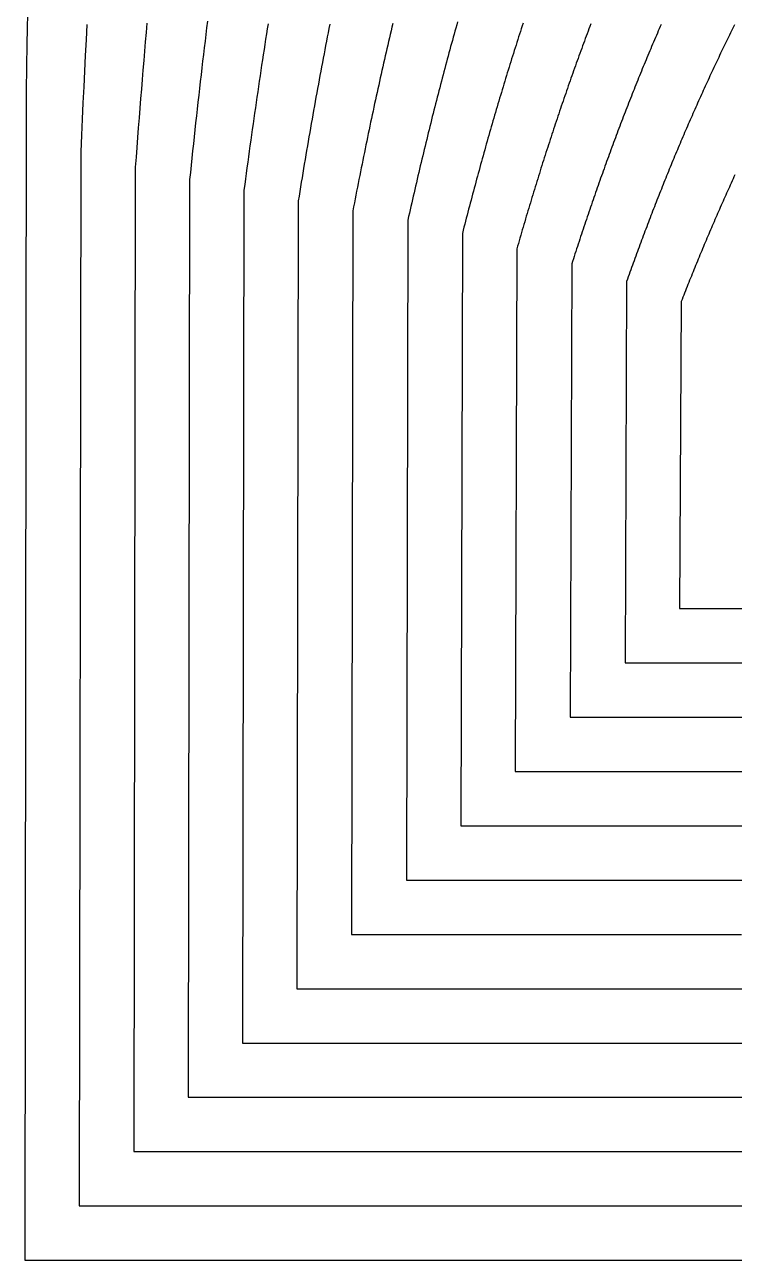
# Model space of a CAD drawing. Extents: x 2 to 198, y -170 to -3.
# Drawn here: x 1.6 to 42.1, y -169.5 to -99 of the extents above; entities that cross this region are included whole.
import ezdxf

# ---------------------------------------------------------------- set-up
doc = ezdxf.new("R2010")
doc.units = 0
doc.layers.add('MyLines', color=7, linetype='Continuous')

msp = doc.modelspace()

# ---------------------------------------------------------------- linework, layer by layer
at = {"layer": 'MyLines'}
for p, q in [((1.726, -97.471), (1.681, -100.071)), ((5.104, -98.972), (5.059, -99.852)), ((8.528, -98.906), (8.483, -99.433)), ((11.943, -99.167), (11.897, -99.545)), ((11.989, -98.791), (11.943, -99.167)), ((15.407, -99.221), (15.361, -99.515)), ((15.454, -98.928), (15.407, -99.221)), ((18.929, -99.203), (18.882, -99.443)), ((18.977, -98.963), (18.929, -99.203)), ((22.479, -99.332), (22.431, -99.535)), ((22.527, -99.128), (22.479, -99.332)), ((22.576, -98.925), (22.527, -99.128)), ((26.125, -99.351), (26.076, -99.527)), ((26.174, -99.174), (26.125, -99.351)), ((26.224, -98.998), (26.174, -99.174)), ((26.273, -98.823), (26.224, -98.998)), ((29.864, -99.369), (29.813, -99.525)), ((29.914, -99.213), (29.864, -99.369)), ((29.965, -99.058), (29.914, -99.213)), ((30.016, -98.903), (29.965, -99.058)), ((33.726, -99.36), (33.674, -99.5)), ((33.779, -99.221), (33.726, -99.36)), ((33.831, -99.082), (33.779, -99.221)), ((33.884, -98.943), (33.831, -99.082)), ((37.738, -99.341), (37.683, -99.467)), ((37.792, -99.215), (37.738, -99.341)), ((37.847, -99.089), (37.792, -99.215)), ((37.902, -98.964), (37.847, -99.089)), ((41.92, -99.343), (41.863, -99.458)), ((41.977, -99.228), (41.92, -99.343)), ((42.035, -99.113), (41.977, -99.228)), ((42.092, -98.998), (42.035, -99.113)), ((1.681, -100.071), (1.637, -102.739)), ((5.059, -99.852), (5.014, -100.74)), ((8.438, -99.964), (8.393, -100.497)), ((8.483, -99.433), (8.438, -99.964)), ((11.851, -99.924), (11.806, -100.305)), ((11.897, -99.545), (11.851, -99.924)), ((15.268, -100.106), (15.222, -100.402)), ((15.314, -99.81), (15.268, -100.106)), ((15.361, -99.515), (15.314, -99.81)), ((18.788, -99.926), (18.741, -100.168)), ((18.835, -99.684), (18.788, -99.926)), ((18.882, -99.443), (18.835, -99.684)), ((22.335, -99.944), (22.288, -100.149)), ((22.383, -99.74), (22.335, -99.944)), ((22.431, -99.535), (22.383, -99.74)), ((25.929, -100.059), (25.88, -100.237)), ((25.978, -99.882), (25.929, -100.059)), ((26.027, -99.704), (25.978, -99.882)), ((26.076, -99.527), (26.027, -99.704)), ((29.662, -99.994), (29.612, -100.151)), ((29.712, -99.837), (29.662, -99.994)), ((29.763, -99.681), (29.712, -99.837)), ((29.813, -99.525), (29.763, -99.681)), ((33.466, -100.059), (33.414, -100.2)), ((33.518, -99.919), (33.466, -100.059)), ((33.57, -99.779), (33.518, -99.919)), ((33.622, -99.639), (33.57, -99.779)), ((33.674, -99.5), (33.622, -99.639)), ((37.413, -100.1), (37.359, -100.228)), ((37.467, -99.973), (37.413, -100.1)), ((37.521, -99.847), (37.467, -99.973)), ((37.575, -99.72), (37.521, -99.847)), ((37.629, -99.594), (37.575, -99.72)), ((37.683, -99.467), (37.629, -99.594)), ((41.579, -100.036), (41.523, -100.152)), ((41.636, -99.92), (41.579, -100.036)), ((41.693, -99.804), (41.636, -99.92)), ((41.749, -99.688), (41.693, -99.804)), ((41.806, -99.573), (41.749, -99.688)), ((41.863, -99.458), (41.806, -99.573)), ((5.014, -100.74), (4.97, -101.635)), ((8.393, -100.497), (8.348, -101.033)), ((11.76, -100.687), (11.715, -101.07)), ((11.806, -100.305), (11.76, -100.687)), ((15.177, -100.7), (15.131, -100.998)), ((15.222, -100.402), (15.177, -100.7)), ((18.648, -100.654), (18.602, -100.898)), ((18.695, -100.411), (18.648, -100.654)), ((18.741, -100.168), (18.695, -100.411)), ((22.145, -100.767), (22.098, -100.973)), ((22.193, -100.56), (22.145, -100.767)), ((22.24, -100.355), (22.193, -100.56)), ((22.288, -100.149), (22.24, -100.355)), ((25.735, -100.773), (25.686, -100.952)), ((25.783, -100.594), (25.735, -100.773)), ((25.832, -100.415), (25.783, -100.594)), ((25.88, -100.237), (25.832, -100.415)), ((29.412, -100.78), (29.363, -100.938)), ((29.462, -100.623), (29.412, -100.78)), ((29.512, -100.465), (29.462, -100.623)), ((29.562, -100.308), (29.512, -100.465)), ((29.612, -100.151), (29.562, -100.308)), ((33.208, -100.764), (33.157, -100.905)), ((33.26, -100.622), (33.208, -100.764)), ((33.311, -100.481), (33.26, -100.622)), ((33.363, -100.34), (33.311, -100.481)), ((33.414, -100.2), (33.363, -100.34)), ((37.145, -100.738), (37.092, -100.866)), ((37.198, -100.61), (37.145, -100.738)), ((37.252, -100.482), (37.198, -100.61)), ((37.305, -100.355), (37.252, -100.482)), ((37.359, -100.228), (37.305, -100.355)), ((41.242, -100.734), (41.186, -100.85)), ((41.298, -100.617), (41.242, -100.734)), ((41.354, -100.5), (41.298, -100.617)), ((41.41, -100.384), (41.354, -100.5)), ((41.467, -100.268), (41.41, -100.384)), ((41.523, -100.152), (41.467, -100.268)), ((8.348, -101.033), (8.303, -101.572)), ((11.67, -101.455), (11.626, -101.842)), ((11.715, -101.07), (11.67, -101.455)), ((15.085, -101.297), (15.04, -101.597)), ((15.131, -100.998), (15.085, -101.297)), ((18.509, -101.388), (18.463, -101.634)), ((18.555, -101.143), (18.509, -101.388)), ((18.602, -100.898), (18.555, -101.143)), ((22.004, -101.388), (21.957, -101.596)), ((22.051, -101.181), (22.004, -101.388)), ((22.098, -100.973), (22.051, -101.181)), ((25.542, -101.491), (25.494, -101.672)), ((25.59, -101.311), (25.542, -101.491)), ((25.638, -101.131), (25.59, -101.311)), ((25.686, -100.952), (25.638, -101.131)), ((29.214, -101.414), (29.165, -101.573)), ((29.264, -101.255), (29.214, -101.414)), ((29.313, -101.097), (29.264, -101.255)), ((29.363, -100.938), (29.313, -101.097)), ((32.953, -101.473), (32.902, -101.615)), ((33.004, -101.33), (32.953, -101.473)), ((33.055, -101.188), (33.004, -101.33)), ((33.106, -101.047), (33.055, -101.188)), ((33.157, -100.905), (33.106, -101.047)), ((36.826, -101.508), (36.774, -101.636)), ((36.879, -101.379), (36.826, -101.508)), ((36.932, -101.25), (36.879, -101.379)), ((36.985, -101.122), (36.932, -101.25)), ((37.038, -100.994), (36.985, -101.122)), ((37.092, -100.866), (37.038, -100.994)), ((40.909, -101.436), (40.854, -101.554)), ((40.964, -101.319), (40.909, -101.436)), ((41.02, -101.202), (40.964, -101.319)), ((41.075, -101.084), (41.02, -101.202)), ((41.131, -100.967), (41.075, -101.084)), ((41.186, -100.85), (41.131, -100.967)), ((4.97, -101.635), (4.926, -102.539)), ((8.259, -102.113), (8.215, -102.658)), ((8.303, -101.572), (8.259, -102.113)), ((11.581, -102.23), (11.537, -102.619)), ((11.626, -101.842), (11.581, -102.23)), ((14.949, -102.2), (14.904, -102.503)), ((14.995, -101.898), (14.949, -102.2)), ((15.04, -101.597), (14.995, -101.898)), ((18.371, -102.127), (18.326, -102.375)), ((18.417, -101.88), (18.371, -102.127)), ((18.463, -101.634), (18.417, -101.88)), ((21.817, -102.223), (21.77, -102.432)), ((21.863, -102.013), (21.817, -102.223)), ((21.91, -101.804), (21.863, -102.013)), ((21.957, -101.596), (21.91, -101.804)), ((25.351, -102.215), (25.303, -102.396)), ((25.398, -102.033), (25.351, -102.215)), ((25.446, -101.852), (25.398, -102.033)), ((25.494, -101.672), (25.446, -101.852)), ((28.969, -102.212), (28.92, -102.372)), ((29.018, -102.052), (28.969, -102.212)), ((29.067, -101.892), (29.018, -102.052)), ((29.116, -101.733), (29.067, -101.892)), ((29.165, -101.573), (29.116, -101.733)), ((32.699, -102.187), (32.649, -102.33)), ((32.75, -102.044), (32.699, -102.187)), ((32.8, -101.9), (32.75, -102.044)), ((32.851, -101.758), (32.8, -101.9)), ((32.902, -101.615), (32.851, -101.758)), ((36.564, -102.154), (36.511, -102.283)), ((36.616, -102.024), (36.564, -102.154)), ((36.668, -101.895), (36.616, -102.024)), ((36.721, -101.766), (36.668, -101.895)), ((36.774, -101.636), (36.721, -101.766)), ((40.579, -102.144), (40.524, -102.262)), ((40.634, -102.026), (40.579, -102.144)), ((40.689, -101.908), (40.634, -102.026)), ((40.743, -101.79), (40.689, -101.908)), ((40.799, -101.672), (40.743, -101.79)), ((40.854, -101.554), (40.799, -101.672)), ((1.637, -102.739), (1.553, -169.5)), ((4.926, -102.539), (4.882, -103.45)), ((8.215, -102.658), (8.171, -103.205)), ((11.537, -102.619), (11.492, -103.01)), ((14.86, -102.807), (14.815, -103.111)), ((14.904, -102.503), (14.86, -102.807)), ((18.235, -102.872), (18.189, -103.121)), ((18.28, -102.623), (18.235, -102.872)), ((18.326, -102.375), (18.28, -102.623)), ((21.678, -102.853), (21.631, -103.064)), ((21.724, -102.642), (21.678, -102.853)), ((21.77, -102.432), (21.724, -102.642)), ((25.161, -102.944), (25.114, -103.127)), ((25.208, -102.761), (25.161, -102.944)), ((25.256, -102.579), (25.208, -102.761)), ((25.303, -102.396), (25.256, -102.579)), ((28.774, -102.855), (28.726, -103.016)), ((28.823, -102.694), (28.774, -102.855)), ((28.871, -102.533), (28.823, -102.694)), ((28.92, -102.372), (28.871, -102.533)), ((32.449, -102.906), (32.399, -103.05)), ((32.499, -102.762), (32.449, -102.906)), ((32.549, -102.618), (32.499, -102.762)), ((32.599, -102.474), (32.549, -102.618)), ((32.649, -102.33), (32.599, -102.474)), ((36.251, -102.934), (36.2, -103.065)), ((36.303, -102.804), (36.251, -102.934)), ((36.355, -102.674), (36.303, -102.804)), ((36.407, -102.543), (36.355, -102.674)), ((36.459, -102.413), (36.407, -102.543)), ((36.511, -102.283), (36.459, -102.413)), ((40.253, -102.857), (40.199, -102.976)), ((40.307, -102.738), (40.253, -102.857)), ((40.361, -102.619), (40.307, -102.738)), ((40.415, -102.5), (40.361, -102.619)), ((40.47, -102.381), (40.415, -102.5)), ((40.524, -102.262), (40.47, -102.381)), ((4.882, -103.45), (4.839, -104.37)), ((8.171, -103.205), (8.128, -103.756)), ((11.448, -103.403), (11.404, -103.797)), ((11.492, -103.01), (11.448, -103.403)), ((14.77, -103.417), (14.726, -103.723)), ((14.815, -103.111), (14.77, -103.417)), ((18.099, -103.622), (18.054, -103.873)), ((18.144, -103.371), (18.099, -103.622)), ((18.189, -103.121), (18.144, -103.371)), ((21.539, -103.487), (21.493, -103.699)), ((21.585, -103.275), (21.539, -103.487)), ((21.631, -103.064), (21.585, -103.275)), ((25.02, -103.494), (24.973, -103.678)), ((25.067, -103.31), (25.02, -103.494)), ((25.114, -103.127), (25.067, -103.31)), ((28.581, -103.502), (28.533, -103.664)), ((28.629, -103.34), (28.581, -103.502)), ((28.677, -103.178), (28.629, -103.34)), ((28.726, -103.016), (28.677, -103.178)), ((32.2, -103.63), (32.151, -103.775)), ((32.25, -103.485), (32.2, -103.63)), ((32.299, -103.34), (32.25, -103.485)), ((32.349, -103.195), (32.299, -103.34)), ((32.399, -103.05), (32.349, -103.195)), ((35.994, -103.59), (35.943, -103.721)), ((36.045, -103.458), (35.994, -103.59)), ((36.097, -103.327), (36.045, -103.458)), ((36.148, -103.196), (36.097, -103.327)), ((36.2, -103.065), (36.148, -103.196)), ((39.93, -103.574), (39.876, -103.694)), ((39.983, -103.454), (39.93, -103.574)), ((40.037, -103.335), (39.983, -103.454)), ((40.091, -103.215), (40.037, -103.335)), ((40.145, -103.095), (40.091, -103.215)), ((40.199, -102.976), (40.145, -103.095)), ((8.084, -104.309), (8.041, -104.866)), ((8.128, -103.756), (8.084, -104.309)), ((11.36, -104.192), (11.317, -104.589)), ((11.404, -103.797), (11.36, -104.192)), ((14.637, -104.339), (14.593, -104.648)), ((14.682, -104.031), (14.637, -104.339)), ((14.726, -103.723), (14.682, -104.031)), ((18.009, -104.125), (17.964, -104.377)), ((18.054, -103.873), (18.009, -104.125)), ((21.357, -104.339), (21.311, -104.553)), ((21.402, -104.125), (21.357, -104.339)), ((21.448, -103.912), (21.402, -104.125)), ((21.493, -103.699), (21.448, -103.912)), ((24.833, -104.231), (24.787, -104.417)), ((24.88, -104.047), (24.833, -104.231)), ((24.926, -103.862), (24.88, -104.047)), ((24.973, -103.678), (24.926, -103.862)), ((28.342, -104.316), (28.294, -104.48)), ((28.39, -104.153), (28.342, -104.316)), ((28.437, -103.99), (28.39, -104.153)), ((28.485, -103.827), (28.437, -103.99)), ((28.533, -103.664), (28.485, -103.827)), ((31.954, -104.359), (31.905, -104.506)), ((32.003, -104.213), (31.954, -104.359)), ((32.052, -104.067), (32.003, -104.213)), ((32.101, -103.921), (32.052, -104.067)), ((32.151, -103.775), (32.101, -103.921)), ((35.739, -104.249), (35.688, -104.381)), ((35.789, -104.117), (35.739, -104.249)), ((35.84, -103.985), (35.789, -104.117)), ((35.891, -103.853), (35.84, -103.985)), ((35.943, -103.721), (35.891, -103.853)), ((39.611, -104.297), (39.558, -104.418)), ((39.664, -104.176), (39.611, -104.297)), ((39.717, -104.055), (39.664, -104.176)), ((39.77, -103.935), (39.717, -104.055)), ((39.823, -103.815), (39.77, -103.935)), ((39.876, -103.694), (39.823, -103.815)), ((4.839, -104.37), (4.797, -105.297)), ((8.041, -104.866), (7.998, -105.425)), ((11.274, -104.987), (11.23, -105.387)), ((11.317, -104.589), (11.274, -104.987)), ((14.549, -104.958), (14.506, -105.269)), ((14.593, -104.648), (14.549, -104.958)), ((17.875, -104.884), (17.831, -105.138)), ((17.92, -104.63), (17.875, -104.884)), ((17.964, -104.377), (17.92, -104.63)), ((21.221, -104.982), (21.175, -105.198)), ((21.266, -104.767), (21.221, -104.982)), ((21.311, -104.553), (21.266, -104.767)), ((24.648, -104.975), (24.602, -105.161)), ((24.694, -104.788), (24.648, -104.975)), ((24.74, -104.602), (24.694, -104.788)), ((24.787, -104.417), (24.74, -104.602)), ((28.152, -104.972), (28.105, -105.137)), ((28.199, -104.808), (28.152, -104.972)), ((28.247, -104.644), (28.199, -104.808)), ((28.294, -104.48), (28.247, -104.644)), ((31.758, -104.946), (31.71, -105.094)), ((31.807, -104.799), (31.758, -104.946)), ((31.856, -104.652), (31.807, -104.799)), ((31.905, -104.506), (31.856, -104.652)), ((35.435, -105.046), (35.385, -105.179)), ((35.485, -104.913), (35.435, -105.046)), ((35.536, -104.78), (35.485, -104.913)), ((35.586, -104.647), (35.536, -104.78)), ((35.637, -104.514), (35.586, -104.647)), ((35.688, -104.381), (35.637, -104.514)), ((39.294, -105.025), (39.242, -105.146)), ((39.347, -104.903), (39.294, -105.025)), ((39.399, -104.781), (39.347, -104.903)), ((39.452, -104.66), (39.399, -104.781)), ((39.505, -104.539), (39.452, -104.66)), ((39.558, -104.418), (39.505, -104.539)), ((4.797, -105.297), (4.754, -106.233)), ((7.998, -105.425), (7.956, -105.987)), ((11.23, -105.387), (11.187, -105.789)), ((14.462, -105.581), (14.419, -105.894)), ((14.506, -105.269), (14.462, -105.581)), ((17.742, -105.649), (17.698, -105.905)), ((17.786, -105.393), (17.742, -105.649)), ((17.831, -105.138), (17.786, -105.393)), ((21.085, -105.63), (21.041, -105.846)), ((21.13, -105.413), (21.085, -105.63)), ((21.175, -105.198), (21.13, -105.413)), ((24.464, -105.723), (24.419, -105.911)), ((24.51, -105.536), (24.464, -105.723)), ((24.556, -105.348), (24.51, -105.536)), ((24.602, -105.161), (24.556, -105.348)), ((27.964, -105.632), (27.917, -105.798)), ((28.011, -105.467), (27.964, -105.632)), ((28.058, -105.302), (28.011, -105.467)), ((28.105, -105.137), (28.058, -105.302)), ((31.516, -105.685), (31.468, -105.833)), ((31.564, -105.537), (31.516, -105.685)), ((31.613, -105.389), (31.564, -105.537)), ((31.661, -105.241), (31.613, -105.389)), ((31.71, -105.094), (31.661, -105.241)), ((35.185, -105.715), (35.135, -105.849)), ((35.235, -105.58), (35.185, -105.715)), ((35.285, -105.447), (35.235, -105.58)), ((35.335, -105.313), (35.285, -105.447)), ((35.385, -105.179), (35.335, -105.313)), ((38.982, -105.757), (38.93, -105.88)), ((39.034, -105.635), (38.982, -105.757)), ((39.086, -105.512), (39.034, -105.635)), ((39.138, -105.39), (39.086, -105.512)), ((39.19, -105.268), (39.138, -105.39)), ((39.242, -105.146), (39.19, -105.268)), ((4.754, -106.233), (4.671, -166.4)), ((7.956, -105.987), (7.913, -106.552)), ((11.144, -106.192), (11.102, -106.596)), ((11.187, -105.789), (11.144, -106.192)), ((14.375, -106.208), (14.332, -106.522)), ((14.419, -105.894), (14.375, -106.208)), ((17.61, -106.419), (17.567, -106.677)), ((17.654, -106.162), (17.61, -106.419)), ((17.698, -105.905), (17.654, -106.162)), ((20.951, -106.281), (20.907, -106.499)), ((20.996, -106.063), (20.951, -106.281)), ((21.041, -105.846), (20.996, -106.063)), ((24.282, -106.477), (24.237, -106.666)), ((24.328, -106.288), (24.282, -106.477)), ((24.373, -106.099), (24.328, -106.288)), ((24.419, -105.911), (24.373, -106.099)), ((27.73, -106.464), (27.684, -106.631)), ((27.777, -106.297), (27.73, -106.464)), ((27.823, -106.13), (27.777, -106.297)), ((27.87, -105.964), (27.823, -106.13)), ((27.917, -105.798), (27.87, -105.964)), ((31.276, -106.429), (31.228, -106.578)), ((31.324, -106.28), (31.276, -106.429)), ((31.372, -106.131), (31.324, -106.28)), ((31.42, -105.982), (31.372, -106.131)), ((31.468, -105.833), (31.42, -105.982)), ((34.936, -106.387), (34.887, -106.523)), ((34.986, -106.253), (34.936, -106.387)), ((35.036, -106.118), (34.986, -106.253)), ((35.085, -105.983), (35.036, -106.118)), ((35.135, -105.849), (35.085, -105.983)), ((38.724, -106.372), (38.672, -106.495)), ((38.775, -106.249), (38.724, -106.372)), ((38.827, -106.126), (38.775, -106.249)), ((38.878, -106.003), (38.827, -106.126)), ((38.93, -105.88), (38.878, -106.003)), ((7.871, -107.121), (7.787, -163.3)), ((7.913, -106.552), (7.871, -107.121)), ((11.059, -107.002), (11.017, -107.41)), ((11.102, -106.596), (11.059, -107.002)), ((14.246, -107.155), (14.203, -107.472)), ((14.289, -106.838), (14.246, -107.155)), ((14.332, -106.522), (14.289, -106.838)), ((17.523, -106.936), (17.48, -107.195)), ((17.567, -106.677), (17.523, -106.936)), ((20.774, -107.156), (20.73, -107.376)), ((20.818, -106.936), (20.774, -107.156)), ((20.862, -106.717), (20.818, -106.936)), ((20.907, -106.499), (20.862, -106.717)), ((24.146, -107.046), (24.101, -107.236)), ((24.192, -106.856), (24.146, -107.046)), ((24.237, -106.666), (24.192, -106.856)), ((27.545, -107.133), (27.499, -107.301)), ((27.591, -106.965), (27.545, -107.133)), ((27.638, -106.798), (27.591, -106.965)), ((27.684, -106.631), (27.638, -106.798)), ((31.038, -107.178), (30.991, -107.328)), ((31.086, -107.027), (31.038, -107.178)), ((31.133, -106.877), (31.086, -107.027)), ((31.181, -106.728), (31.133, -106.877)), ((31.228, -106.578), (31.181, -106.728)), ((34.69, -107.065), (34.641, -107.201)), ((34.739, -106.929), (34.69, -107.065)), ((34.789, -106.793), (34.739, -106.929)), ((34.838, -106.658), (34.789, -106.793)), ((34.887, -106.523), (34.838, -106.658)), ((38.417, -107.114), (38.366, -107.238)), ((38.468, -106.99), (38.417, -107.114)), ((38.519, -106.866), (38.468, -106.99)), ((38.57, -106.742), (38.519, -106.866)), ((38.621, -106.619), (38.57, -106.742)), ((38.672, -106.495), (38.621, -106.619)), ((10.974, -107.819), (10.89, -160.2)), ((11.017, -107.41), (10.974, -107.819)), ((14.161, -107.79), (14.118, -108.11)), ((14.203, -107.472), (14.161, -107.79)), ((17.393, -107.715), (17.35, -107.976)), ((17.436, -107.455), (17.393, -107.715)), ((17.48, -107.195), (17.436, -107.455)), ((20.642, -107.817), (20.598, -108.038)), ((20.686, -107.596), (20.642, -107.817)), ((20.73, -107.376), (20.686, -107.596)), ((23.967, -107.809), (23.922, -108.001)), ((24.012, -107.618), (23.967, -107.809)), ((24.056, -107.427), (24.012, -107.618)), ((24.101, -107.236), (24.056, -107.427)), ((27.362, -107.807), (27.316, -107.976)), ((27.407, -107.638), (27.362, -107.807)), ((27.453, -107.47), (27.407, -107.638)), ((27.499, -107.301), (27.453, -107.47)), ((30.849, -107.781), (30.802, -107.932)), ((30.897, -107.63), (30.849, -107.781)), ((30.944, -107.479), (30.897, -107.63)), ((30.991, -107.328), (30.944, -107.479)), ((34.398, -107.883), (34.35, -108.02)), ((34.446, -107.746), (34.398, -107.883)), ((34.495, -107.609), (34.446, -107.746)), ((34.544, -107.473), (34.495, -107.609)), ((34.593, -107.337), (34.544, -107.473)), ((34.641, -107.201), (34.593, -107.337)), ((38.113, -107.861), (38.063, -107.986)), ((38.163, -107.736), (38.113, -107.861)), ((38.214, -107.612), (38.163, -107.736)), ((38.264, -107.487), (38.214, -107.612)), ((38.315, -107.362), (38.264, -107.487)), ((38.366, -107.238), (38.315, -107.362)), ((42.008, -107.788), (41.956, -107.903)), ((42.061, -107.674), (42.008, -107.788)), ((42.114, -107.559), (42.061, -107.674)), ((14.076, -108.43), (13.991, -157.1)), ((14.118, -108.11), (14.076, -108.43)), ((17.264, -108.5), (17.221, -108.763)), ((17.307, -108.238), (17.264, -108.5)), ((17.35, -107.976), (17.307, -108.238)), ((20.511, -108.481), (20.467, -108.704)), ((20.554, -108.259), (20.511, -108.481)), ((20.598, -108.038), (20.554, -108.259)), ((23.789, -108.578), (23.744, -108.771)), ((23.833, -108.385), (23.789, -108.578)), ((23.878, -108.193), (23.833, -108.385)), ((23.922, -108.001), (23.878, -108.193)), ((27.179, -108.485), (27.134, -108.655)), ((27.225, -108.315), (27.179, -108.485)), ((27.27, -108.145), (27.225, -108.315)), ((27.316, -107.976), (27.27, -108.145)), ((30.615, -108.539), (30.569, -108.691)), ((30.662, -108.387), (30.615, -108.539)), ((30.709, -108.235), (30.662, -108.387)), ((30.756, -108.083), (30.709, -108.235)), ((30.802, -107.932), (30.756, -108.083)), ((34.157, -108.57), (34.109, -108.708)), ((34.205, -108.432), (34.157, -108.57)), ((34.253, -108.294), (34.205, -108.432)), ((34.301, -108.157), (34.253, -108.294)), ((34.35, -108.02), (34.301, -108.157)), ((37.862, -108.488), (37.812, -108.614)), ((37.912, -108.362), (37.862, -108.488)), ((37.962, -108.237), (37.912, -108.362)), ((38.012, -108.111), (37.962, -108.237)), ((38.063, -107.986), (38.012, -108.111)), ((41.694, -108.48), (41.642, -108.596)), ((41.746, -108.365), (41.694, -108.48)), ((41.798, -108.249), (41.746, -108.365)), ((41.851, -108.134), (41.798, -108.249)), ((41.903, -108.019), (41.851, -108.134)), ((41.956, -107.903), (41.903, -108.019)), ((17.178, -109.027), (17.093, -154)), ((17.221, -108.763), (17.178, -109.027)), ((20.381, -109.15), (20.337, -109.374)), ((20.424, -108.927), (20.381, -109.15)), ((20.467, -108.704), (20.424, -108.927)), ((23.656, -109.158), (23.612, -109.352)), ((23.7, -108.964), (23.656, -109.158)), ((23.744, -108.771), (23.7, -108.964)), ((26.998, -109.167), (26.953, -109.339)), ((27.043, -108.996), (26.998, -109.167)), ((27.089, -108.826), (27.043, -108.996)), ((27.134, -108.655), (27.089, -108.826)), ((30.43, -109.15), (30.383, -109.303)), ((30.476, -108.997), (30.43, -109.15)), ((30.522, -108.844), (30.476, -108.997)), ((30.569, -108.691), (30.522, -108.844)), ((33.917, -109.261), (33.87, -109.399)), ((33.965, -109.122), (33.917, -109.261)), ((34.013, -108.984), (33.965, -109.122)), ((34.061, -108.846), (34.013, -108.984)), ((34.109, -108.708), (34.061, -108.846)), ((37.564, -109.245), (37.515, -109.371)), ((37.614, -109.118), (37.564, -109.245)), ((37.663, -108.992), (37.614, -109.118)), ((37.713, -108.866), (37.663, -108.992)), ((37.763, -108.74), (37.713, -108.866)), ((37.812, -108.614), (37.763, -108.74)), ((41.331, -109.293), (41.279, -109.409)), ((41.382, -109.176), (41.331, -109.293)), ((41.434, -109.06), (41.382, -109.176)), ((41.486, -108.944), (41.434, -109.06)), ((41.538, -108.828), (41.486, -108.944)), ((41.59, -108.712), (41.538, -108.828)), ((41.642, -108.596), (41.59, -108.712)), ((20.294, -109.599), (20.208, -150.9)), ((20.337, -109.374), (20.294, -109.599)), ((23.481, -109.936), (23.437, -110.132)), ((23.524, -109.741), (23.481, -109.936)), ((23.568, -109.546), (23.524, -109.741)), ((23.612, -109.352), (23.568, -109.546)), ((26.819, -109.854), (26.774, -110.026)), ((26.863, -109.682), (26.819, -109.854)), ((26.908, -109.51), (26.863, -109.682)), ((26.953, -109.339), (26.908, -109.51)), ((30.199, -109.918), (30.153, -110.072)), ((30.245, -109.764), (30.199, -109.918)), ((30.291, -109.61), (30.245, -109.764)), ((30.337, -109.456), (30.291, -109.61)), ((30.383, -109.303), (30.337, -109.456)), ((33.68, -109.956), (33.633, -110.096)), ((33.727, -109.817), (33.68, -109.956)), ((33.775, -109.678), (33.727, -109.817)), ((33.822, -109.538), (33.775, -109.678)), ((33.87, -109.399), (33.822, -109.538)), ((37.318, -109.88), (37.269, -110.007)), ((37.367, -109.752), (37.318, -109.88)), ((37.416, -109.625), (37.367, -109.752)), ((37.465, -109.498), (37.416, -109.625)), ((37.515, -109.371), (37.465, -109.498)), ((41.023, -109.994), (40.972, -110.111)), ((41.074, -109.877), (41.023, -109.994)), ((41.125, -109.76), (41.074, -109.877)), ((41.176, -109.643), (41.125, -109.76)), ((41.228, -109.526), (41.176, -109.643)), ((41.279, -109.409), (41.228, -109.526)), ((23.437, -110.132), (23.35, -147.8)), ((26.64, -110.545), (26.596, -110.718)), ((26.685, -110.372), (26.64, -110.545)), ((26.729, -110.199), (26.685, -110.372)), ((26.774, -110.026), (26.729, -110.199)), ((29.971, -110.691), (29.926, -110.847)), ((30.016, -110.536), (29.971, -110.691)), ((30.062, -110.381), (30.016, -110.536)), ((30.108, -110.227), (30.062, -110.381)), ((30.153, -110.072), (30.108, -110.227)), ((33.445, -110.656), (33.398, -110.797)), ((33.492, -110.516), (33.445, -110.656)), ((33.538, -110.376), (33.492, -110.516)), ((33.586, -110.236), (33.538, -110.376)), ((33.633, -110.096), (33.586, -110.236)), ((37.025, -110.646), (36.977, -110.774)), ((37.074, -110.518), (37.025, -110.646)), ((37.123, -110.39), (37.074, -110.518)), ((37.171, -110.262), (37.123, -110.39)), ((37.22, -110.135), (37.171, -110.262)), ((37.269, -110.007), (37.22, -110.135)), ((40.718, -110.7), (40.668, -110.818)), ((40.769, -110.582), (40.718, -110.7)), ((40.819, -110.464), (40.769, -110.582)), ((40.87, -110.346), (40.819, -110.464)), ((40.921, -110.229), (40.87, -110.346)), ((40.972, -110.111), (40.921, -110.229)), ((26.552, -110.892), (26.464, -144.7)), ((26.596, -110.718), (26.552, -110.892)), ((29.79, -111.314), (29.745, -111.47)), ((29.835, -111.158), (29.79, -111.314)), ((29.88, -111.002), (29.835, -111.158)), ((29.926, -110.847), (29.88, -111.002)), ((33.211, -111.361), (33.165, -111.502)), ((33.258, -111.219), (33.211, -111.361)), ((33.304, -111.078), (33.258, -111.219)), ((33.351, -110.937), (33.304, -111.078)), ((33.398, -110.797), (33.351, -110.937)), ((36.784, -111.289), (36.736, -111.418)), ((36.832, -111.16), (36.784, -111.289)), ((36.88, -111.031), (36.832, -111.16)), ((36.928, -110.903), (36.88, -111.031)), ((36.977, -110.774), (36.928, -110.903)), ((40.416, -111.41), (40.366, -111.529)), ((40.467, -111.292), (40.416, -111.41)), ((40.517, -111.173), (40.467, -111.292)), ((40.567, -111.055), (40.517, -111.173)), ((40.617, -110.936), (40.567, -111.055)), ((40.668, -110.818), (40.617, -110.936)), ((29.655, -111.783), (29.565, -141.6)), ((29.7, -111.627), (29.655, -111.783)), ((29.745, -111.47), (29.7, -111.627)), ((32.98, -112.069), (32.934, -112.212)), ((33.026, -111.927), (32.98, -112.069)), ((33.072, -111.785), (33.026, -111.927)), ((33.119, -111.644), (33.072, -111.785)), ((33.165, -111.502), (33.119, -111.644)), ((36.496, -112.066), (36.449, -112.195)), ((36.544, -111.936), (36.496, -112.066)), ((36.592, -111.806), (36.544, -111.936)), ((36.64, -111.677), (36.592, -111.806)), ((36.688, -111.547), (36.64, -111.677)), ((36.736, -111.418), (36.688, -111.547)), ((40.167, -112.006), (40.118, -112.125)), ((40.217, -111.886), (40.167, -112.006)), ((40.267, -111.767), (40.217, -111.886)), ((40.317, -111.648), (40.267, -111.767)), ((40.366, -111.529), (40.317, -111.648)), ((32.796, -112.64), (32.705, -138.5)), ((32.842, -112.497), (32.796, -112.64)), ((32.888, -112.354), (32.842, -112.497)), ((32.934, -112.212), (32.888, -112.354)), ((36.259, -112.717), (36.212, -112.847)), ((36.306, -112.586), (36.259, -112.717)), ((36.354, -112.456), (36.306, -112.586)), ((36.401, -112.326), (36.354, -112.456)), ((36.449, -112.195), (36.401, -112.326)), ((39.871, -112.724), (39.822, -112.845)), ((39.92, -112.604), (39.871, -112.724)), ((39.969, -112.484), (39.92, -112.604)), ((40.019, -112.365), (39.969, -112.484)), ((40.068, -112.245), (40.019, -112.365)), ((40.118, -112.125), (40.068, -112.245)), ((35.977, -113.503), (35.93, -113.635)), ((36.024, -113.372), (35.977, -113.503)), ((36.071, -113.24), (36.024, -113.372)), ((36.118, -113.109), (36.071, -113.24)), ((36.165, -112.978), (36.118, -113.109)), ((36.212, -112.847), (36.165, -112.978)), ((39.578, -113.448), (39.529, -113.569)), ((39.626, -113.327), (39.578, -113.448)), ((39.675, -113.206), (39.626, -113.327)), ((39.724, -113.086), (39.675, -113.206)), ((39.773, -112.965), (39.724, -113.086)), ((39.822, -112.845), (39.773, -112.965)), ((35.93, -113.635), (35.837, -135.4)), ((39.287, -114.176), (39.239, -114.298)), ((39.335, -114.054), (39.287, -114.176)), ((39.384, -113.933), (39.335, -114.054)), ((39.432, -113.811), (39.384, -113.933)), ((39.48, -113.69), (39.432, -113.811)), ((39.529, -113.569), (39.48, -113.69)), ((39.047, -114.786), (38.952, -132.3)), ((39.095, -114.664), (39.047, -114.786)), ((39.143, -114.542), (39.095, -114.664)), ((39.191, -114.42), (39.143, -114.542)), ((39.239, -114.298), (39.191, -114.42)), ((38.952, -132.3), (38.952, -132.3)), ((38.952, -132.3), (55.874, -132.3)), ((35.837, -135.4), (35.837, -135.4)), ((35.837, -135.4), (53.651, -135.4)), ((32.705, -138.5), (32.705, -138.5)), ((32.705, -138.5), (51.412, -138.5)), ((29.565, -141.6), (29.565, -141.6)), ((29.565, -141.6), (49.168, -141.6)), ((26.464, -144.7), (26.464, -144.7)), ((26.464, -144.7), (46.958, -144.7)), ((23.35, -147.8), (23.35, -147.8)), ((23.35, -147.8), (44.732, -147.8)), ((20.208, -150.9), (20.208, -150.9)), ((20.208, -150.9), (42.484, -150.9)), ((17.093, -154), (17.093, -154)), ((17.093, -154), (40.263, -154)), ((40.263, -154), (63.433, -154)), ((13.991, -157.1), (13.991, -157.1)), ((13.991, -157.1), (38.049, -157.1)), ((38.049, -157.1), (62.107, -157.1)), ((10.89, -160.2), (10.89, -160.2)), ((10.89, -160.2), (35.835, -160.2)), ((35.835, -160.2), (60.779, -160.2)), ((7.787, -163.3), (7.787, -163.3)), ((7.787, -163.3), (33.618, -163.3)), ((33.618, -163.3), (59.448, -163.3)), ((4.671, -166.4), (4.671, -166.4)), ((4.671, -166.4), (31.39, -166.4)), ((31.39, -166.4), (58.109, -166.4)), ((1.553, -169.5), (1.553, -169.5)), ((1.553, -169.5), (29.163, -169.5)), ((29.163, -169.5), (56.773, -169.5))]:
    msp.add_line(p, q, dxfattribs=at)

doc.saveas('drawing.dxf')
